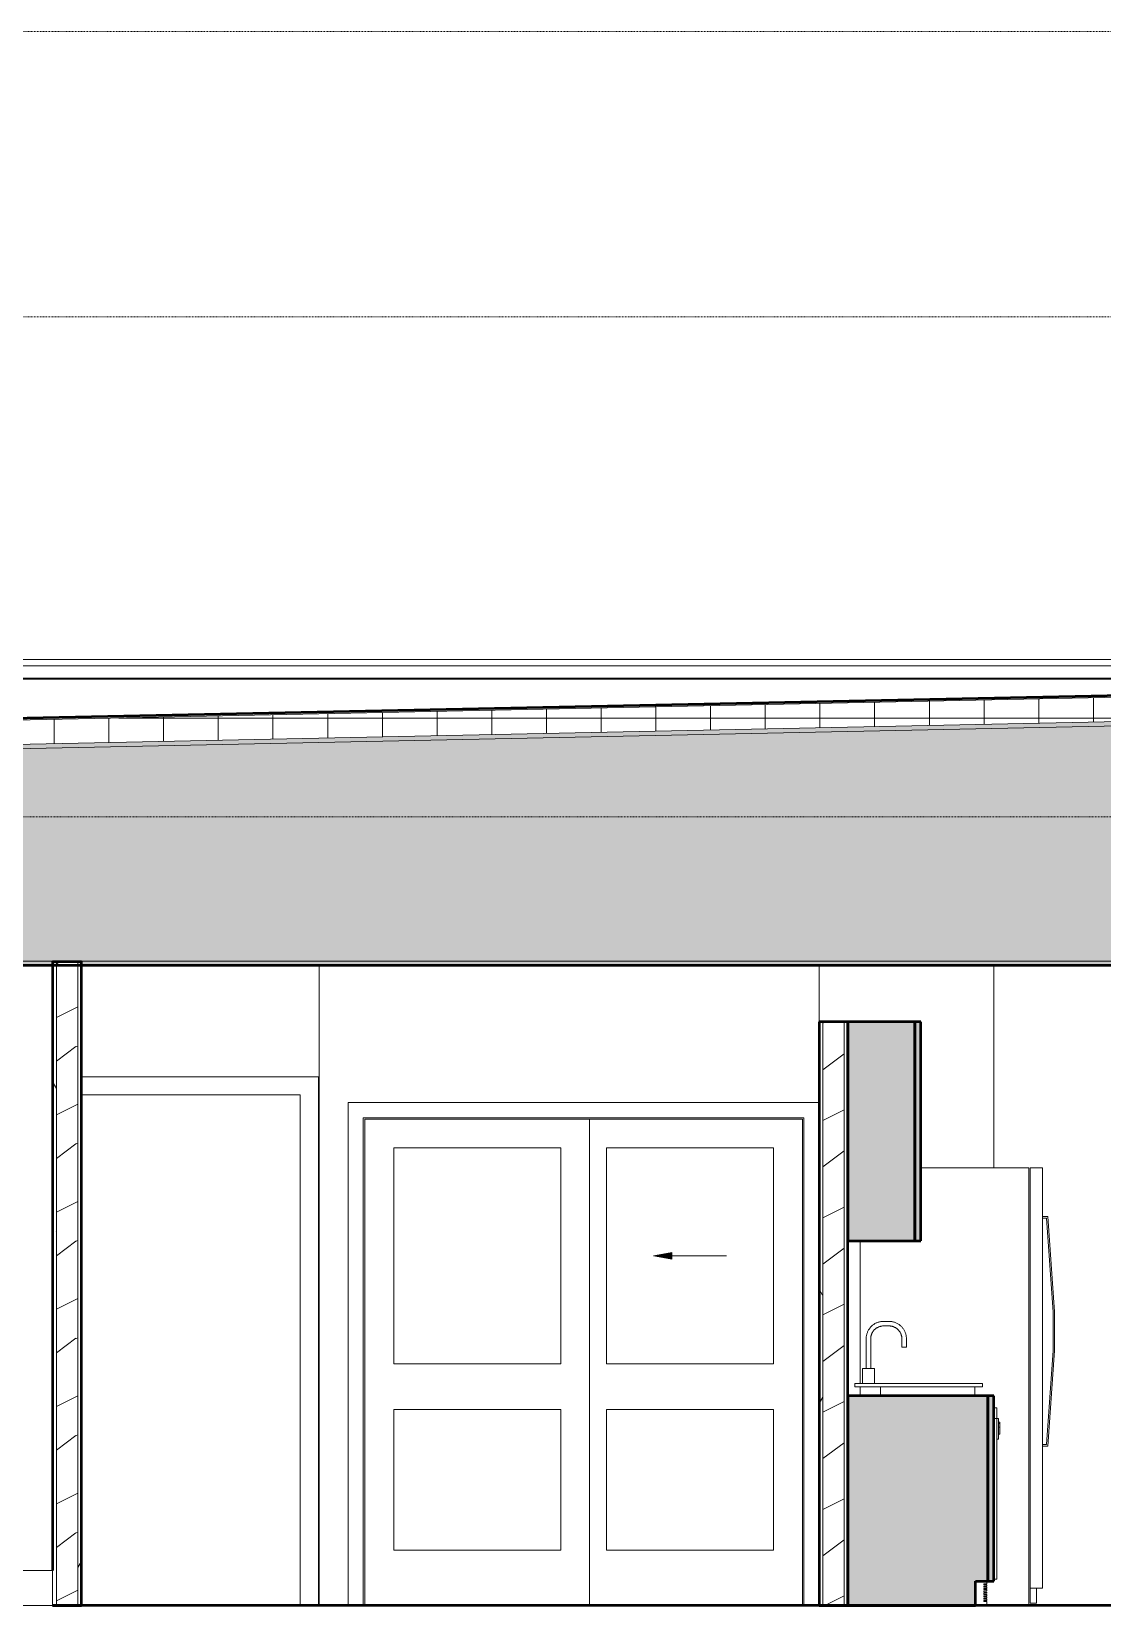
# Model space of a CAD drawing. Header units: inches. Extents: x 9610 to 16692, y -360 to 647.
# Drawn here: x 10515.2 to 10691.4, y 268 to 527 of the extents above; entities that cross this region are included whole.
import ezdxf

# ---------------------------------------------------------------- set-up
doc = ezdxf.new("R2010")
doc.units = ezdxf.units.IN
doc.header["$MEASUREMENT"] = 0
doc.linetypes.add('Aligning Line 1_8_', pattern=[0.25, 0.125, -0.125])
for name, color, linetype, lineweight in [('0-1', 7, 'Continuous', 5), ('0-2', 250, 'Continuous', 9), ('A-DETL-GENF-1', 135, 'Continuous', 13), ('A-DETL-GENF-2', 55, 'Continuous', 9), ('A-DOOR-1', 250, 'Continuous', 9), ('A-DOOR-FRAM-1', 250, 'Continuous', 9), ('A-FLOR-10', 192, 'Continuous', 50), ('A-ROOF', 132, 'Continuous', 13), ('A-ROOF-1', 252, 'Continuous', 13), ('A-ROOF-2', 31, 'Continuous', 5), ('A-ROOF-3', 132, 'Continuous', 50), ('A-ROOF-PATT-1', 132, 'Continuous', 9), ('A-WALL-1', 10, 'Continuous', 50), ('A-WALL-2', 7, 'Continuous', 13), ('A-WALL-3', 135, 'Continuous', 13), ('A-WALL-PATT-1', 250, 'Continuous', 9), ('A-WALL-PATT-2', 55, 'Continuous', 9), ('G-ANNO-SYMB', 111, 'Aligning Line 1_8_', 9), ('P-SANR-FIXT-1', 55, 'Continuous', 9), ('Q-CASE-1', 53, 'Continuous', 9), ('Q-CASE-2', 10, 'Continuous', 50), ('Q-SPCQ-1', 55, 'Continuous', 9)]:
    doc.layers.add(name, color=color, linetype=linetype, lineweight=lineweight)
pattern_1 = [(0, (10995.947, 72), (30.72, 7.68), [1.267, -21.773, 1.267, -21.773, -122.88]), (0, (10995.947, 72), (30.72, 7.68), [-46.08, 1.267, -44.813, 1.267, -21.773, -53.76]), (0, (10995.947, 72), (30.72, 7.68), [-115.2, 1.267, -14.093, 1.267, -37.133]), (120, (11007.467, 75.84), (-22.011075, 22.7643), [1.267, -21.773, 1.267, -21.773, -122.88]), (120, (11007.467, 75.84), (-22.011075, 22.7643), [-46.08, 1.267, -44.813, 1.267, -21.773, -53.76]), (120, (11007.467, 75.84), (-22.011075, 22.7643), [-115.2, 1.267, -14.093, 1.267, -37.133]), (240, (11011.307, 91.2), (-8.708925, -30.4443), [1.267, -21.773, 1.267, -21.773, -122.88]), (240, (11011.307, 91.2), (-8.708925, -30.4443), [-46.08, 1.267, -44.813, 1.267, -21.773, -53.76]), (240, (11011.307, 91.2), (-8.708925, -30.4443), [-115.2, 1.267, -14.093, 1.267, -37.133])]
pattern_2 = [(216.87, (11002.345, 87.994), (47.980943, 31.987086), [7.997, -71.971]), (206.565, (11011.941, 83.196), (-15.99371, -15.99413), [17.881, -17.881]), (198.435, (11011.941, 75.199), (-31.98674, -15.99388), [10.115, -40.461])]

# ---------------------------------------------------------------- blocks, each defined once
blk = doc.blocks.new('FOLDING_SLIDING CLOSET - 72_ x 80_-1372885-BUILDING SECTION - EAST_WEST - LOOKING NORTH')
at = {"layer": 'A-DETL-GENF-1'}
blk.add_hatch(color=256, dxfattribs=at).paths.add_polyline_path([(10620.57, 193), (10620.57, 194.06), (10617.56, 193.53)], flags=0)
at = {"layer": 'A-DETL-GENF-2'}
for p, q in [((10620.57, 194.06), (10617.56, 193.53)), ((10629.56, 193.53), (10617.56, 193.53)), ((10617.56, 193.53), (10620.57, 193)), ((10620.57, 193), (10620.57, 194.06))]:
    blk.add_line(p, q, dxfattribs=at)
at = {"layer": 'A-DOOR-1'}
for p, q in [((10644.81, 218.75), (10567.31, 218.75)), ((10567.31, 218.75), (10567.31, 136)), ((10569.81, 136), (10569.81, 216.25)), ((10569.81, 216.25), (10642.31, 216.25)), ((10570.06, 216), (10570.06, 136)), ((10607.06, 216), (10570.06, 216)), ((10607.06, 136), (10607.06, 216)), ((10642.31, 136), (10642.31, 216.25)), ((10574.81, 211.31), (10602.31, 211.31)), ((10574.81, 175.75), (10574.81, 211.31)), ((10602.31, 211.31), (10602.31, 175.75)), ((10609.81, 211.31), (10637.31, 211.31)), ((10609.81, 175.75), (10609.81, 211.31)), ((10637.31, 211.31), (10637.31, 175.75)), ((10602.31, 175.75), (10574.81, 175.75)), ((10637.31, 175.75), (10609.81, 175.75)), ((10574.81, 168.25), (10602.31, 168.25)), ((10574.81, 145.13), (10574.81, 168.25)), ((10602.31, 168.25), (10602.31, 145.13)), ((10609.81, 168.25), (10637.31, 168.25)), ((10609.81, 145.13), (10609.81, 168.25)), ((10637.31, 168.25), (10637.31, 145.13)), ((10602.31, 145.13), (10574.81, 145.13)), ((10637.31, 145.13), (10609.81, 145.13))]:
    blk.add_line(p, q, dxfattribs=at)
at = {"layer": 'A-DOOR-FRAM-1'}
for p, q in [((10570.06, 136), (10570.06, 216)), ((10570.06, 216), (10642.06, 216)), ((10642.06, 136), (10642.06, 216))]:
    blk.add_line(p, q, dxfattribs=at)
blk = doc.blocks.new('Refrigerator_-_Side-by-Side_6047 - 36_ X 30_-V5-BUILDING SECTION - EAST_WEST - LOOKING NORTH')
at = {"layer": 'Q-SPCQ-1'}
for p, q in [((10679.31, 208), (10661.56, 208)), ((10679.31, 136), (10679.31, 208)), ((10679.56, 138.87), (10679.56, 208)), ((10679.56, 208), (10681.56, 208)), ((10681.56, 208), (10681.56, 138.87)), ((10682.46, 200), (10681.56, 200)), ((10681.56, 199.75), (10682.22, 199.75)), ((10682.22, 199.75), (10683.31, 184.28)), ((10683.56, 184.29), (10682.46, 200)), ((10651.56, 196), (10651.56, 172.5)), ((10683.31, 184.28), (10683.31, 177.95)), ((10683.56, 177.94), (10683.56, 184.29)), ((10683.31, 177.95), (10682.22, 162.48)), ((10682.46, 162.23), (10683.56, 177.94)), ((10651.56, 172), (10651.56, 170.5)), ((10682.22, 162.48), (10681.56, 162.48)), ((10681.56, 162.23), (10682.46, 162.23)), ((10680.56, 138.87), (10679.56, 138.87)), ((10679.56, 138.87), (10679.56, 136.37)), ((10679.56, 138.87), (10681.56, 138.87)), ((10680.56, 136.37), (10680.56, 138.87)), ((10679.56, 136.37), (10680.56, 136.37))]:
    blk.add_line(p, q, dxfattribs=at)
blk = doc.blocks.new('OD_CW_Base Cabinet - OD_CW_Base Cabinet-1964684-BUILDING SECTION - EAST_WEST - LOOKING NORTH')
at = {"layer": 'Q-CASE-1'}
for points in [[(10651.56, 136), (10670.56, 136), (10670.56, 140), (10672.56, 140), (10672.56, 170.5), (10649.56, 170.5), (10649.56, 136)], [(10673.56, 140), (10673.56, 170.5), (10672.56, 170.5), (10672.56, 140)]]:
    blk.add_hatch(color=256, dxfattribs=at).paths.add_polyline_path(points, flags=0)
at = {"layer": 'Q-CASE-2'}
for p, q in [((10672.56, 170.5), (10649.56, 170.5)), ((10649.56, 170.5), (10649.56, 136)), ((10673.56, 170.5), (10672.56, 170.5)), ((10672.56, 170.5), (10672.56, 140)), ((10672.56, 140), (10672.56, 170.5)), ((10673.56, 140), (10673.56, 170.5)), ((10670.56, 136), (10670.56, 140)), ((10670.56, 140), (10672.56, 140)), ((10672.56, 140), (10673.56, 140)), ((10649.56, 136), (10670.56, 136))]:
    blk.add_line(p, q, dxfattribs=at)
blk = doc.blocks.new('Sink Kitchen-Single - 30_ x 21_-1372827-BUILDING SECTION - EAST_WEST - LOOKING NORTH')
at = {"layer": 'P-SANR-FIXT-1'}
for p, q in [((10656.31, 182.75), (10655.43, 182.75)), ((10655.43, 182), (10656.31, 182)), ((10652.56, 179.88), (10652.56, 175)), ((10653.31, 175), (10653.31, 179.88)), ((10658.43, 179.88), (10658.43, 178.5)), ((10659.18, 178.5), (10659.18, 179.88)), ((10659.18, 178.5), (10658.43, 178.5)), ((10651.93, 175), (10651.93, 172.5)), ((10651.93, 175), (10651.93, 172.5)), ((10651.96, 175), (10651.96, 175)), ((10651.96, 175), (10652.93, 175)), ((10652.93, 175), (10653.91, 175)), ((10653.91, 175), (10653.91, 175)), ((10653.93, 172.5), (10653.93, 175)), ((10653.93, 172.5), (10653.93, 175)), ((10650.68, 172.5), (10671.68, 172.5)), ((10650.68, 172), (10650.68, 172.5)), ((10671.68, 172), (10650.68, 172)), ((10654.93, 172), (10654.93, 170.5)), ((10670.43, 170.5), (10670.43, 172)), ((10671.68, 172.5), (10671.68, 172))]:
    blk.add_line(p, q, dxfattribs=at)
at = {"layer": 'P-SANR-FIXT-1', "flags": 128}
for points in [[(10655.43, 182.75), (10655.32, 182.75), (10655.2, 182.74), (10655.09, 182.73), (10654.97, 182.71), (10654.86, 182.69), (10654.75, 182.67), (10654.64, 182.64), (10654.53, 182.6), (10654.42, 182.57), (10654.31, 182.52), (10654.21, 182.48), (10654.1, 182.43), (10654, 182.37), (10653.9, 182.31), (10653.81, 182.25), (10653.71, 182.18), (10653.62, 182.11), (10653.54, 182.04), (10653.45, 181.96), (10653.37, 181.88), (10653.29, 181.79), (10653.22, 181.71), (10653.14, 181.62), (10653.08, 181.52), (10653.01, 181.43), (10652.95, 181.33), (10652.9, 181.23), (10652.84, 181.13), (10652.8, 181.02), (10652.75, 180.92), (10652.71, 180.81), (10652.68, 180.7), (10652.65, 180.59), (10652.62, 180.48), (10652.6, 180.36), (10652.58, 180.25), (10652.57, 180.14), (10652.56, 180.02), (10652.56, 179.91), (10652.56, 179.88)], [(10653.31, 179.88), (10653.31, 179.96), (10653.31, 180.04), (10653.32, 180.13), (10653.33, 180.21), (10653.35, 180.3), (10653.37, 180.38), (10653.39, 180.46), (10653.41, 180.54), (10653.44, 180.62), (10653.47, 180.7), (10653.51, 180.78), (10653.55, 180.86), (10653.59, 180.93), (10653.63, 181), (10653.68, 181.07), (10653.73, 181.14), (10653.78, 181.21), (10653.83, 181.28), (10653.89, 181.34), (10653.95, 181.4), (10654.01, 181.46), (10654.08, 181.51), (10654.14, 181.57), (10654.21, 181.62), (10654.28, 181.66), (10654.36, 181.71), (10654.43, 181.75), (10654.51, 181.79), (10654.58, 181.82), (10654.66, 181.86), (10654.74, 181.88), (10654.82, 181.91), (10654.9, 181.93), (10654.99, 181.95), (10655.07, 181.97), (10655.15, 181.98), (10655.24, 181.99), (10655.32, 182), (10655.41, 182), (10655.43, 182)], [(10659.18, 179.88), (10659.18, 179.99), (10659.17, 180.1), (10659.16, 180.22), (10659.15, 180.33), (10659.12, 180.45), (10659.1, 180.56), (10659.07, 180.67), (10659.04, 180.78), (10659, 180.89), (10658.95, 180.99), (10658.91, 181.1), (10658.86, 181.2), (10658.8, 181.3), (10658.74, 181.4), (10658.68, 181.5), (10658.61, 181.59), (10658.54, 181.68), (10658.47, 181.77), (10658.39, 181.86), (10658.31, 181.94), (10658.23, 182.02), (10658.14, 182.09), (10658.05, 182.16), (10657.96, 182.23), (10657.86, 182.29), (10657.76, 182.35), (10657.66, 182.41), (10657.56, 182.46), (10657.45, 182.51), (10657.35, 182.55), (10657.24, 182.59), (10657.13, 182.63), (10657.02, 182.66), (10656.91, 182.69), (10656.8, 182.71), (10656.68, 182.73), (10656.57, 182.74), (10656.45, 182.75), (10656.34, 182.75), (10656.31, 182.75)], [(10656.31, 182), (10656.39, 182), (10656.48, 181.99), (10656.56, 181.98), (10656.65, 181.97), (10656.73, 181.96), (10656.81, 181.94), (10656.89, 181.92), (10656.98, 181.89), (10657.06, 181.86), (10657.13, 181.83), (10657.21, 181.8), (10657.29, 181.76), (10657.36, 181.72), (10657.44, 181.68), (10657.51, 181.63), (10657.58, 181.58), (10657.64, 181.53), (10657.71, 181.47), (10657.77, 181.42), (10657.83, 181.36), (10657.89, 181.29), (10657.94, 181.23), (10658, 181.16), (10658.05, 181.09), (10658.09, 181.02), (10658.14, 180.95), (10658.18, 180.88), (10658.22, 180.8), (10658.25, 180.72), (10658.29, 180.65), (10658.32, 180.57), (10658.34, 180.48), (10658.37, 180.4), (10658.38, 180.32), (10658.4, 180.24), (10658.41, 180.15), (10658.42, 180.07), (10658.43, 179.98), (10658.43, 179.9), (10658.43, 179.88)]]:
    blk.add_lwpolyline(points, dxfattribs=at)
blk = doc.blocks.new('Dishwasher_15404 - 34_ counter-V9-BUILDING SECTION - EAST_WEST - LOOKING NORTH')
at = {"layer": 'Q-SPCQ-1'}
for p, q in [((10673.56, 300.5), (10674.06, 300.5)), ((10674.06, 298.79), (10674.06, 300.5)), ((10673.56, 298.79), (10673.86, 298.79)), ((10673.86, 298.79), (10674.06, 298.79)), ((10674.31, 298.79), (10674.06, 298.79)), ((10674.06, 272.33), (10674.06, 298.79)), ((10674.31, 298.79), (10674.31, 296.06)), ((10674.56, 298.18), (10674.31, 298.18)), ((10674.31, 297.94), (10674.56, 297.94)), ((10674.56, 298.18), (10674.56, 297.94)), ((10674.56, 297.94), (10674.56, 297.35)), ((10674.05, 295.35), (10674.31, 295.35)), ((10674.56, 297.35), (10674.31, 297.35)), ((10674.31, 296.21), (10674.56, 296.21)), ((10674.31, 296.06), (10674.31, 295.35)), ((10674.56, 297.35), (10674.56, 296.21)), ((10672.43, 271.94), (10670.56, 271.94)), ((10670.56, 271.94), (10670.86, 271.94)), ((10672.43, 272), (10672.43, 271.94)), ((10672.43, 271.59), (10672.43, 271.94)), ((10673.86, 272.33), (10673.56, 272.33)), ((10674.06, 272.33), (10673.86, 272.33)), ((10671.93, 271.39), (10671.93, 271.59)), ((10671.93, 271.59), (10672.43, 271.59)), ((10672.43, 271.39), (10671.93, 271.39)), ((10671.93, 271), (10671.93, 271.2)), ((10671.93, 271.2), (10672.43, 271.2)), ((10672.43, 271), (10671.93, 271)), ((10671.93, 270.61), (10671.93, 270.8)), ((10671.93, 270.8), (10672.43, 270.8)), ((10672.43, 270.61), (10671.93, 270.61)), ((10671.93, 270.21), (10671.93, 270.41)), ((10671.93, 270.41), (10672.43, 270.41)), ((10672.43, 270.21), (10671.93, 270.21)), ((10671.93, 269.82), (10671.93, 270.02)), ((10671.93, 270.02), (10672.43, 270.02)), ((10672.43, 269.82), (10671.93, 269.82)), ((10671.93, 269.43), (10671.93, 269.62)), ((10671.93, 269.62), (10672.43, 269.62)), ((10672.43, 269.43), (10671.93, 269.43)), ((10672.43, 271.59), (10672.4, 271.59)), ((10672.4, 271.39), (10672.43, 271.39)), ((10672.43, 271.2), (10672.4, 271.2)), ((10672.4, 271), (10672.43, 271)), ((10672.43, 270.8), (10672.4, 270.8)), ((10672.4, 270.61), (10672.43, 270.61)), ((10672.43, 270.41), (10672.4, 270.41)), ((10672.4, 270.21), (10672.43, 270.21)), ((10672.43, 270.02), (10672.4, 270.02)), ((10672.4, 269.82), (10672.43, 269.82)), ((10672.43, 269.62), (10672.4, 269.62)), ((10672.4, 269.43), (10672.43, 269.43)), ((10672.43, 271.2), (10672.43, 271.39)), ((10672.43, 270.8), (10672.43, 271)), ((10672.43, 270.41), (10672.43, 270.61)), ((10672.43, 270.02), (10672.43, 270.21)), ((10672.43, 269.62), (10672.43, 269.82)), ((10672.43, 269.23), (10672.43, 269.43)), ((10671.93, 269.03), (10671.93, 269.23)), ((10671.93, 269.23), (10672.43, 269.23)), ((10672.43, 269.03), (10671.93, 269.03)), ((10671.93, 268.64), (10671.93, 268.84)), ((10671.93, 268.84), (10672.43, 268.84)), ((10672.43, 268.64), (10671.93, 268.64)), ((10672.43, 269.23), (10672.4, 269.23)), ((10672.4, 269.03), (10672.43, 269.03)), ((10672.43, 268.84), (10672.4, 268.84)), ((10672.43, 268.84), (10672.43, 269.03)), ((10672.43, 268), (10672.43, 268.64))]:
    blk.add_line(p, q, dxfattribs=at)
blk = doc.blocks.new('Shower Base-3D - 36_ x 36_-1586087-BUILDING SECTION - EAST_WEST - LOOKING NORTH')
at = {"layer": 'P-SANR-FIXT-1'}
for p, q in [((10482.7, 141.75), (10518.7, 141.75)), ((10482.7, 136), (10482.7, 141.75)), ((10518.7, 141.75), (10518.7, 136)), ((10518.7, 136), (10482.7, 136))]:
    blk.add_line(p, q, dxfattribs=at)
blk = doc.blocks.new('Interior_barn_door_18732 - Interior_barn_door_18732-V6-BUILDING SECTION - EAST_WEST - LOOKING NORTH')
at = {"layer": 'A-DOOR-FRAM-1'}
for p, q in [((10562.45, 223), (10523.45, 223)), ((10562.45, 136), (10562.45, 223)), ((10523.45, 220), (10559.45, 220)), ((10559.45, 220), (10559.45, 136))]:
    blk.add_line(p, q, dxfattribs=at)
blk = doc.blocks.new('OD_CW_Upper Cabinet - OD_CW_Upper Cabinet-1964653-BUILDING SECTION - EAST_WEST - LOOKING NORTH')
at = {"layer": 'Q-CASE-1'}
for points in [[(10660.56, 196), (10660.56, 232), (10649.56, 232), (10649.56, 196), (10653.43, 196)], [(10661.1, 196), (10661.56, 196), (10661.56, 232), (10660.56, 232), (10660.56, 196)]]:
    blk.add_hatch(color=256, dxfattribs=at).paths.add_polyline_path(points, flags=0)
at = {"layer": 'Q-CASE-2'}
for p, q in [((10660.56, 232), (10649.56, 232)), ((10649.56, 232), (10649.56, 196)), ((10661.56, 232), (10660.56, 232)), ((10660.56, 232), (10660.56, 196)), ((10660.56, 196), (10660.56, 232)), ((10661.56, 196), (10661.56, 232)), ((10649.56, 196), (10660.56, 196)), ((10660.56, 196), (10661.56, 196))]:
    blk.add_line(p, q, dxfattribs=at)
blk = doc.blocks.new('CTR - 1st Phase - Unit Layouts_rvt-1-BUILDING SECTION - EAST_WEST - LOOKING NORTH')
at = {"layer": 'A-WALL-PATT-1'}
h = blk.add_hatch(dxfattribs=at)
h.set_pattern_fill('FP_1', color=256, style=0, pattern_type=2)
h.set_pattern_definition(pattern_1)
h.paths.add_polyline_path([(10518.7, 268), (10519.33, 268), (10519.33, 373.37), (10518.7, 373.37), (10518.7, 273.75)], flags=0)
h = blk.add_hatch(dxfattribs=at)
h.set_pattern_fill('FP_1', color=256, style=0, pattern_type=2)
h.set_pattern_definition(pattern_1)
h.paths.add_polyline_path([(10523.45, 268), (10523.45, 373.37), (10522.83, 373.37), (10522.83, 268)], flags=0)
h = blk.add_hatch(dxfattribs=at)
h.set_pattern_fill('FP_1', color=256, style=0, pattern_type=2)
h.set_pattern_definition(pattern_1)
h.paths.add_polyline_path([(10644.81, 268), (10645.43, 268), (10645.43, 364), (10644.81, 364), (10644.81, 274.82)], flags=0)
at = {"layer": 'A-WALL-PATT-2'}
h = blk.add_hatch(dxfattribs=at)
h.set_pattern_fill('FP_4', color=256, style=0, pattern_type=2)
h.set_pattern_definition(pattern_2)
h.paths.add_polyline_path([(10519.33, 268), (10522.83, 268), (10522.83, 373.87), (10519.33, 373.87), (10519.33, 269)], flags=0)
h = blk.add_hatch(dxfattribs=at)
h.set_pattern_fill('FP_4', color=256, style=0, pattern_type=2)
h.set_pattern_definition(pattern_2)
h.paths.add_polyline_path([(10647.18, 268), (10648.93, 268), (10648.93, 364), (10645.43, 364), (10645.43, 268)], flags=0)
at = {"layer": 'A-WALL-1'}
for p, q in [((10518.7, 373.87), (10518.7, 273.75)), ((10523.45, 373.87), (10518.7, 373.87)), ((10523.45, 268), (10523.45, 373.87)), ((10649.56, 364), (10644.81, 364)), ((10644.81, 364), (10644.81, 268)), ((10649.56, 268), (10649.56, 364)), ((10518.7, 268), (10523.45, 268)), ((10644.81, 268), (10649.56, 268))]:
    blk.add_line(p, q, dxfattribs=at)
at = {"layer": 'A-WALL-2'}
for p, q in [((10519.33, 373.87), (10519.33, 268)), ((10522.83, 373.87), (10522.83, 268)), ((10645.43, 364), (10645.43, 268)), ((10648.93, 364), (10648.93, 268))]:
    blk.add_line(p, q, dxfattribs=at)
at = {"layer": 'A-WALL-3'}
for p, q in [((10562.56, 373.37), (10562.56, 268)), ((10644.81, 364), (10644.81, 373.37)), ((10673.56, 340), (10673.56, 373.37))]:
    blk.add_line(p, q, dxfattribs=at)
at = {"layer": '0-2'}
for name, p in [('OD_CW_Upper Cabinet - OD_CW_Upper Cabinet-1964653-BUILDING SECTION - EAST_WEST - LOOKING NORTH', (0, 132)), ('Interior_barn_door_18732 - Interior_barn_door_18732-V6-BUILDING SECTION - EAST_WEST - LOOKING NORTH', (0, 132)), ('FOLDING_SLIDING CLOSET - 72_ x 80_-1372885-BUILDING SECTION - EAST_WEST - LOOKING NORTH', (0, 132)), ('Refrigerator_-_Side-by-Side_6047 - 36_ X 30_-V5-BUILDING SECTION - EAST_WEST - LOOKING NORTH', (0, 132)), ('Sink Kitchen-Single - 30_ x 21_-1372827-BUILDING SECTION - EAST_WEST - LOOKING NORTH', (0, 132)), ('OD_CW_Base Cabinet - OD_CW_Base Cabinet-1964684-BUILDING SECTION - EAST_WEST - LOOKING NORTH', (0, 132)), ('Dishwasher_15404 - 34_ counter-V9-BUILDING SECTION - EAST_WEST - LOOKING NORTH', (0, 0)), ('Shower Base-3D - 36_ x 36_-1586087-BUILDING SECTION - EAST_WEST - LOOKING NORTH', (0, 132))]:
    blk.add_blockref(name, p, dxfattribs=at)
blk = doc.blocks.new('Basic Wall _ EXT - FIBER CEMENT - SMALL - ___-2145935-BUILDING SECTION - EAST_WEST - LOOKING NORTH')
at = {"layer": 'A-WALL-3'}
for p, q in [((10857.94, 423.66), (9973.63, 423.66)), ((10842.51, 422.6), (9989.07, 422.6)), ((9989.48, 420.42), (10824.25, 420.42)), ((10831.78, 420.57), (9989.8, 420.57))]:
    blk.add_line(p, q, dxfattribs=at)

msp = doc.modelspace()

# ---------------------------------------------------------------- hatches: boundary and pattern name
at = {"layer": 'A-ROOF-1'}
h = msp.add_hatch(color=256, dxfattribs=at)
h.paths.add_polyline_path([(10168.6894, 406.5056), (10245.5894, 408.1174), (10245.5894, 408.358), (10168.6894, 406.7557), (10168.6894, 406.5228)], flags=0)
h.paths.add_polyline_path([(10450.4144, 412.3757), (10842.5144, 420.5455), (10842.5144, 420.7956), (10450.4144, 412.6257)], flags=0)
at = {"layer": 'A-ROOF-2'}
h = msp.add_hatch(color=256, dxfattribs=at)
h.paths.add_polyline_path([(10761.0685, 374), (10843.3269, 374), (10843.3269, 415.8114), (10450.4144, 407.6246), (10450.4144, 374), (10739.5409, 374)], flags=0)
h.paths.add_polyline_path([(10237.5894, 374), (10245.5894, 374), (10245.5894, 403.3569), (10205.5576, 402.5228), (9988.4394, 402.5228), (9988.4394, 374), (10222.8764, 374)], flags=0)
at = {"layer": 'A-ROOF-PATT-1'}
h = msp.add_hatch(dxfattribs=at)
h.set_pattern_fill('FP_17', color=256, style=0, pattern_type=2)
h.set_pattern_definition([(0, (10995.947, 72), (0, 9), []), (90, (10995.947, 72), (-9, 6e-16), [])])
h.paths.add_polyline_path([(10169.5545, 402.5228), (10245.5894, 404.1166), (10245.5894, 408.1079), (10168.6894, 406.5056), (10168.6894, 402.5228)], flags=0)
h.paths.add_polyline_path([(10450.4144, 408.3748), (10843.1394, 416.5577), (10843.1394, 420.5585), (10450.4144, 412.3512), (10450.4144, 410.0017)], flags=0)
h = msp.add_hatch(dxfattribs=at)
h.set_pattern_fill('FP_3', color=256, style=0, pattern_type=2)
h.set_pattern_definition([(0, (10995.947, 72), (0, 4.798), []), (315, (10995.947, 72), (4.798427, 0), [6.786, -6.786]), (45, (10995.947, 72), (4.798427, 0), [6.786, -6.786])])
h.paths.add_polyline_path([(10179.821, 402.5228), (10205.5576, 402.5228), (10245.5894, 403.3664), (10245.5894, 404.1071), (10169.5545, 402.5228)], flags=0)
h.paths.add_polyline_path([(10450.4144, 407.6246), (10843.1394, 415.8075), (10843.1394, 416.5577), (10450.4144, 408.3748)], flags=0)
h = msp.add_hatch(dxfattribs=at)
h.set_pattern_fill('FP_1', color=256, style=0, pattern_type=2)
h.set_pattern_definition(pattern_1)
h.paths.add_polyline_path([(10168.6894, 373.375), (10245.5894, 373.375), (10245.5894, 374), (9989.0644, 374), (9989.0781, 373.375), (10136.7656, 373.375)], flags=0)
h.paths.add_polyline_path([(10804.1239, 373.375), (10842.5144, 373.375), (10842.5144, 374), (10453.9144, 373.9944), (10453.9144, 373.875), (10477.9549, 373.875), (10477.9549, 373.375), (10478.5799, 373.375), (10478.5799, 373.875), (10482.0799, 373.875), (10482.0799, 373.375), (10519.3299, 373.375), (10519.3299, 373.875), (10522.8299, 373.875), (10522.8299, 373.375), (10782.5962, 373.375)], flags=0)

# ---------------------------------------------------------------- linework, layer by layer
at = {"layer": 'A-FLOR-10'}
msp.add_line((10842.5144, 268), (10518.7049, 268), dxfattribs=at)
at = {"layer": 'A-ROOF'}
for p, q in [((10843.1394, 420.5585), (10450.4144, 412.3757)), ((10843.1394, 416.5577), (10450.4144, 408.3748)), ((10843.3269, 415.8114), (10450.4144, 407.6246)), ((10450.4144, 374), (10843.3269, 374))]:
    msp.add_line(p, q, dxfattribs=at)
at = {"layer": 'A-ROOF-3'}
for p, q in [((10842.5144, 420.7956), (10450.4144, 412.6257)), ((10450.4144, 373.375), (10842.5144, 373.375))]:
    msp.add_line(p, q, dxfattribs=at)
at = {"layer": 'G-ANNO-SYMB'}
for p, q in [((12461.7559, 526.9531), (9706.2403, 526.9531)), ((12461.7559, 480), (9706.2119, 480)), ((9706.2119, 397.7608), (12461.7559, 397.7608))]:
    msp.add_line(p, q, dxfattribs=at)

# ---------------------------------------------------------------- block references
at = {"layer": '0-1'}
msp.add_blockref('CTR - 1st Phase - Unit Layouts_rvt-1-BUILDING SECTION - EAST_WEST - LOOKING NORTH', (0, 0), dxfattribs=at)
at = {"layer": 'A-WALL-3'}
msp.add_blockref('Basic Wall _ EXT - FIBER CEMENT - SMALL - ___-2145935-BUILDING SECTION - EAST_WEST - LOOKING NORTH', (0, 0), dxfattribs=at)

doc.saveas('drawing.dxf')
